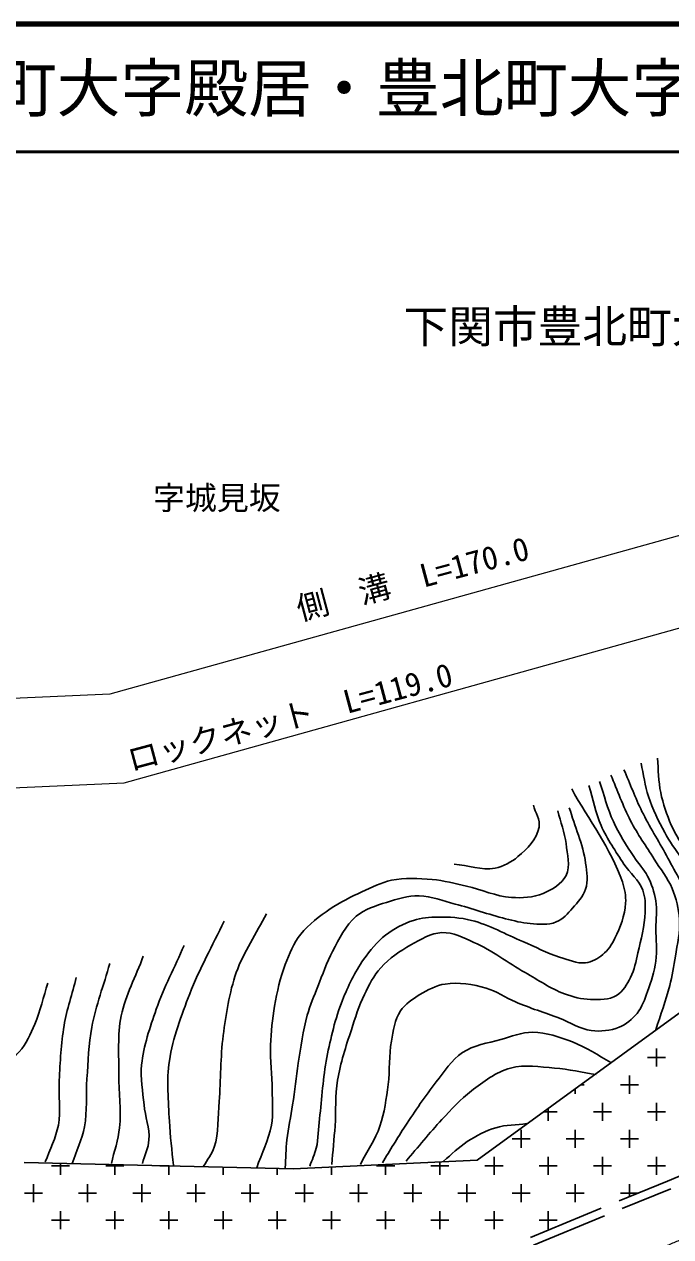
# Model space of a CAD drawing. Units: millimetres, scale not verified. Extents: x 40000 to 680000, y 20000 to 380000.
# Drawn here: x 423546 to 474165, y 285080 to 380000 of the extents above; entities that cross this region are included whole.
import ezdxf
from ezdxf.enums import TextEntityAlignment as Align

# ---------------------------------------------------------------- set-up
doc = ezdxf.new("R2010")
doc.units = ezdxf.units.MM
doc.header["$LTSCALE"] = 1000
for name, pattern in [('CHAIN', [18.5, 12, -1.5, 3.5, -1.5]), ('DASHED', [7.5, 6, -1.5]), ('LONG_DASHED_DOTTED', [15.25, 12, -1.5, 0.25, -1.5])]:
    doc.linetypes.add(name, pattern=pattern)
for name, color, linetype, lineweight in [('M-BGD', 7, 'Continuous', 25), ('M-BMK', 2, 'CHAIN', 13), ('M-BMK-HTXT', 7, 'LONG_DASHED_DOTTED', 13), ('M-STR-HTXT', 7, 'Continuous', 13), ('M-TTL', 2, 'Continuous', 140), ('M-TTL-LINE', 7, 'Continuous', 50), ('M-TTL-TXT', 7, 'Continuous', 13)]:
    doc.layers.add(name, color=color, linetype=linetype, lineweight=lineweight)
doc.styles.add('ＭＳ ゴシック', font='')
doc.styles.get('ＭＳ ゴシック').set_extended_font_data('MS Gothic')

msp = doc.modelspace()

# ---------------------------------------------------------------- linework, layer by layer
at = {"layer": 'M-BGD'}
for p, q in [((476264, 303630), (459007, 291071)), ((472348, 299107), (473762, 299107)), ((473055, 299814), (473055, 298400)), ((470934, 297692), (470934, 296278)), ((466691, 296664), (466691, 296278)), ((467133, 296985), (467398, 296985)), ((470227, 296985), (471641, 296985)), ((468812, 295571), (468812, 294157)), ((473055, 295571), (473055, 294157)), ((464218, 294864), (465277, 294864)), ((464570, 295120), (464570, 294157)), ((468105, 294864), (469519, 294864)), ((472348, 294864), (473762, 294864)), ((462448, 293450), (462448, 292036)), ((466691, 293450), (466691, 292036)), ((470934, 293450), (470934, 292036)), ((461741, 292743), (463155, 292743)), ((465984, 292743), (467398, 292743)), ((470227, 292743), (471641, 292743)), ((444626, 290400), (423535, 290880)), ((425679, 290621), (427093, 290621)), ((426386, 290815), (426386, 289914)), ((429921, 290621), (431336, 290621)), ((430629, 290718), (430629, 289914)), ((434164, 290621), (434900, 290621)), ((434871, 290622), (434871, 289914)), ((439114, 290526), (439114, 289914)), ((459007, 291071), (444626, 290400)), ((447599, 290539), (447599, 289914)), ((451135, 290621), (452549, 290621)), ((451842, 290737), (451842, 289914)), ((455377, 290621), (456791, 290621)), ((456084, 290935), (456084, 289914)), ((459620, 290621), (461034, 290621)), ((460327, 291328), (460327, 289914)), ((463863, 290621), (465277, 290621)), ((464570, 291328), (464570, 289914)), ((468105, 290621), (469519, 290621)), ((468812, 291328), (468812, 289914)), ((472348, 290621), (473762, 290621)), ((473055, 291328), (473055, 289914)), ((443356, 290429), (443356, 289914)), ((424265, 289207), (424265, 287793)), ((428507, 289207), (428507, 287793)), ((432750, 289207), (432750, 287793)), ((436992, 289207), (436992, 287793)), ((441235, 289207), (441235, 287793)), ((445478, 289207), (445478, 287793)), ((449720, 289207), (449720, 287793)), ((453963, 289207), (453963, 287793)), ((458206, 289207), (458206, 287793)), ((462448, 289207), (462448, 287793)), ((466691, 289207), (466691, 287793)), ((470934, 289207), (470934, 288217)), ((423557, 288500), (424972, 288500)), ((427800, 288500), (429214, 288500)), ((432043, 288500), (433457, 288500)), ((436285, 288500), (437700, 288500)), ((440528, 288500), (441942, 288500)), ((444771, 288500), (446185, 288500)), ((449013, 288500), (450428, 288500)), ((453256, 288500), (454670, 288500)), ((457499, 288500), (458913, 288500)), ((461741, 288500), (463155, 288500)), ((465984, 288500), (467398, 288500)), ((470227, 288500), (471622, 288500)), ((426386, 287086), (426386, 285672)), ((430629, 287086), (430629, 285672)), ((434871, 287086), (434871, 285672)), ((439114, 287086), (439114, 285672)), ((443356, 287086), (443356, 285672)), ((447599, 287086), (447599, 285672)), ((451842, 287086), (451842, 285672)), ((456084, 287086), (456084, 285672)), ((460327, 287086), (460327, 285672)), ((464570, 287086), (464570, 285672)), ((425679, 286379), (427093, 286379)), ((429921, 286379), (431336, 286379)), ((434164, 286379), (435578, 286379)), ((438407, 286379), (439821, 286379)), ((442649, 286379), (444064, 286379)), ((446892, 286379), (448306, 286379)), ((451135, 286379), (452549, 286379)), ((455377, 286379), (456791, 286379)), ((459620, 286379), (461034, 286379)), ((463863, 286379), (465277, 286379))]:
    msp.add_line(p, q, dxfattribs=at)
at = {"layer": 'M-BGD', "linetype": 'DASHED'}
for p, q in [((473915, 289442), (481393, 292605)), ((463177, 285032), (473915, 289442)), ((463424, 284430), (474162, 288840))]:
    msp.add_line(p, q, dxfattribs=at)
at = {"layer": 'M-BGD'}
for points, knots in [([(471844, 322152), (472036, 321278), (472137, 320380), (472419, 319532), (472745, 318555), (473204, 317624), (473698, 316720), (474074, 316030), (474539, 315393), (474976, 314739), (475392, 314115), (475897, 313546), (476254, 312886), (476603, 312238), (476901, 311553), (477084, 310841), (477309, 309968), (477159, 309024), (477404, 308157), (477570, 307570), (477879, 307031), (478171, 306495), (478437, 306008), (478691, 305500), (479065, 305089), (479465, 304652), (480003, 304365), (480471, 304003)], [0, 0, 0, 0, 1, 1, 1, 2, 2, 2, 3, 3, 3, 4, 4, 4, 5, 5, 5, 6, 6, 6, 7, 7, 7, 8, 8, 8, 9, 9, 9, 9]), ([(473122, 322535), (473208, 321641), (473195, 320731), (473378, 319851), (473560, 318974), (473841, 318112), (474209, 317295), (474554, 316529), (475026, 315825), (475487, 315122), (475963, 314395), (476588, 313768), (477021, 313014), (477391, 312368), (477624, 311653), (477915, 310969), (478221, 310248), (478500, 309515), (478810, 308796), (478995, 308367), (479064, 307857), (479385, 307518), (479797, 307081), (480414, 306880), (480983, 306687), (482130, 306297), (483400, 306395), (484561, 306048), (485183, 305862), (485785, 305599), (486351, 305281), (486830, 305012), (487245, 304642), (487693, 304323)], [0, 0, 0, 0, 1, 1, 1, 2, 2, 2, 3, 3, 3, 4, 4, 4, 5, 5, 5, 6, 6, 6, 7, 7, 7, 8, 8, 8, 9, 9, 9, 10, 10, 10, 11, 11, 11, 11]), ([(469480, 321225), (469991, 320032), (470416, 318798), (471014, 317647), (471556, 316602), (472251, 315646), (472867, 314643), (473337, 313877), (473931, 313174), (474273, 312343), (474589, 311573), (474797, 310744), (474848, 309914), (474907, 308951), (474674, 307992), (474528, 307038), (474410, 306266), (474273, 305495), (474081, 304738), (473784, 303569), (473357, 302437), (472995, 301287)], [0, 0, 0, 0, 1, 1, 1, 2, 2, 2, 3, 3, 3, 4, 4, 4, 5, 5, 5, 6, 6, 6, 7, 7, 7, 7]), ([(470502, 321641), (470971, 320554), (471386, 319443), (471908, 318381), (472489, 317201), (473207, 316092), (473825, 314931), (474443, 313770), (475141, 312642), (475615, 311416), (475965, 310510), (476264, 309568), (476381, 308604), (476582, 306958), (476303, 305288), (476264, 303630)], [0, 0, 0, 0, 1, 1, 1, 2, 2, 2, 3, 3, 3, 4, 4, 4, 5, 5, 5, 5]), ([(466412, 320139), (467733, 317710), (469491, 315473), (470374, 312854), (470554, 312323), (470670, 311751), (470630, 311192), (470563, 310238), (470231, 309298), (469799, 308444), (469559, 307969), (469253, 307504), (468841, 307166), (468457, 306852), (467991, 306584), (467499, 306527), (466806, 306448), (466119, 306763), (465454, 306975), (464462, 307289), (463538, 307788), (462578, 308189), (461238, 308748), (459961, 309499), (458552, 309850), (457701, 310063), (456810, 310121), (455932, 310106), (455288, 310094), (454629, 310047), (454015, 309850), (453235, 309600), (452488, 309204), (451842, 308700), (451164, 308171), (450607, 307489), (450117, 306783), (449433, 305796), (448892, 304706), (448455, 303588), (447893, 302148), (447536, 300631), (447241, 299114), (446934, 297535), (446851, 295920), (446666, 294322), (446578, 293555), (446586, 292772), (446410, 292021), (446297, 291535), (446070, 291084), (445899, 290615)], [0, 0, 0, 0, 1, 1, 1, 2, 2, 2, 3, 3, 3, 4, 4, 4, 5, 5, 5, 6, 6, 6, 7, 7, 7, 8, 8, 8, 9, 9, 9, 10, 10, 10, 11, 11, 11, 12, 12, 12, 13, 13, 13, 14, 14, 14, 15, 15, 15, 16, 16, 16, 17, 17, 17, 17]), ([(467754, 320394), (468074, 319351), (468271, 318261), (468713, 317263), (469185, 316198), (469863, 315234), (470502, 314260), (470963, 313558), (471671, 312998), (471972, 312215), (472180, 311675), (472183, 311068), (472164, 310489), (472127, 309408), (471840, 308347), (471589, 307294), (471433, 306645), (471318, 305970), (471014, 305377), (470743, 304850), (470437, 304272), (469927, 303971), (469333, 303620), (468572, 303631), (467882, 303652), (467185, 303673), (466491, 303856), (465837, 304099), (464747, 304504), (463783, 305189), (462770, 305760), (461414, 306525), (460168, 307498), (458744, 308125), (457948, 308475), (457120, 308925), (456252, 308892), (455382, 308858), (454582, 308359), (453823, 307933), (452962, 307449), (452121, 306878), (451459, 306144), (450908, 305533), (450539, 304775), (450181, 304035), (449755, 303155), (449458, 302217), (449158, 301287), (448738, 299984), (448291, 298677), (448072, 297325), (447881, 296146), (447963, 294938), (447880, 293746), (447811, 292744), (447710, 291744), (447625, 290743)], [0, 0, 0, 0, 1, 1, 1, 2, 2, 2, 3, 3, 3, 4, 4, 4, 5, 5, 5, 6, 6, 6, 7, 7, 7, 8, 8, 8, 9, 9, 9, 10, 10, 10, 11, 11, 11, 12, 12, 12, 13, 13, 13, 14, 14, 14, 15, 15, 15, 16, 16, 16, 17, 17, 17, 18, 18, 18, 19, 19, 19, 19]), ([(468585, 320714), (468947, 319670), (469211, 318587), (469672, 317583), (470114, 316620), (470696, 315726), (471269, 314835), (471608, 314308), (472072, 313860), (472356, 313301), (472660, 312700), (472887, 312049), (472995, 311384), (473111, 310669), (472995, 309935), (472995, 309211), (472995, 308359), (473107, 307500), (472995, 306655), (472887, 305846), (472640, 305056), (472356, 304291), (472133, 303692), (471927, 303061), (471525, 302565), (471152, 302105), (470667, 301703), (470119, 301479), (469444, 301203), (468670, 301132), (467946, 301223), (467063, 301334), (466287, 301867), (465454, 302182), (464306, 302615), (463134, 302985), (462003, 303460), (461221, 303788), (460520, 304320), (459703, 304546), (458671, 304832), (457566, 305024), (456507, 304866), (455799, 304760), (455138, 304407), (454526, 304035), (453958, 303689), (453359, 303313), (452993, 302757), (452540, 302070), (452439, 301201), (452290, 300392), (452085, 299279), (452186, 298127), (452034, 297006), (451886, 295908), (451757, 294793), (451395, 293746), (451028, 292684), (450373, 291744), (449861, 290743)], [0, 0, 0, 0, 1, 1, 1, 2, 2, 2, 3, 3, 3, 4, 4, 4, 5, 5, 5, 6, 6, 6, 7, 7, 7, 8, 8, 8, 9, 9, 9, 10, 10, 10, 11, 11, 11, 12, 12, 12, 13, 13, 13, 14, 14, 14, 15, 15, 15, 16, 16, 16, 17, 17, 17, 18, 18, 18, 19, 19, 19, 20, 20, 20, 20]), ([(465326, 318413), (465539, 317561), (465858, 316729), (465965, 315857), (466067, 315033), (466328, 314112), (465965, 313365), (465634, 312683), (464875, 312252), (464176, 311959), (463403, 311635), (462520, 311589), (461684, 311640), (460477, 311713), (459349, 312272), (458169, 312534), (457280, 312732), (456392, 312969), (455485, 313045), (454423, 313135), (453335, 313188), (452290, 312982), (451483, 312822), (450736, 312432), (449989, 312087), (449132, 311691), (448274, 311280), (447497, 310745), (446663, 310171), (445822, 309559), (445196, 308764), (444648, 308068), (444296, 307228), (443982, 306399), (443585, 305351), (443348, 304244), (443151, 303140), (442971, 302128), (442866, 301100), (442832, 300073), (442792, 298901), (442952, 297731), (442960, 296558), (442966, 295642), (443058, 294712), (442896, 293810), (442688, 292657), (442129, 291595), (441745, 290487)], [0, 0, 0, 0, 1, 1, 1, 2, 2, 2, 3, 3, 3, 4, 4, 4, 5, 5, 5, 6, 6, 6, 7, 7, 7, 8, 8, 8, 9, 9, 9, 10, 10, 10, 11, 11, 11, 12, 12, 12, 13, 13, 13, 14, 14, 14, 15, 15, 15, 16, 16, 16, 16]), ([(466221, 318669), (466647, 317221), (467284, 315818), (467499, 314324), (467596, 313649), (467703, 312929), (467499, 312279), (467320, 311709), (466877, 311251), (466476, 310809), (466101, 310395), (465717, 309932), (465198, 309722), (464565, 309467), (463835, 309549), (463153, 309595), (462503, 309639), (461869, 309823), (461236, 309978), (459900, 310305), (458606, 310784), (457274, 311128), (456344, 311369), (455423, 311755), (454462, 311767), (453594, 311779), (452733, 311525), (451906, 311256), (451081, 310988), (450203, 310731), (449542, 310170), (448700, 309455), (448213, 308394), (447689, 307422), (447217, 306548), (446903, 305598), (446538, 304674), (446246, 303934), (445920, 303204), (445708, 302437), (445367, 301205), (445209, 299929), (445005, 298667), (444829, 297585), (444720, 296492), (444557, 295408), (444420, 294490), (444212, 293582), (444110, 292660), (444030, 291939), (444025, 291212), (443982, 290487)], [0, 0, 0, 0, 1, 1, 1, 2, 2, 2, 3, 3, 3, 4, 4, 4, 5, 5, 5, 6, 6, 6, 7, 7, 7, 8, 8, 8, 9, 9, 9, 10, 10, 10, 11, 11, 11, 12, 12, 12, 13, 13, 13, 14, 14, 14, 15, 15, 15, 16, 16, 16, 17, 17, 17, 17]), ([(463409, 318861), (463558, 318286), (463966, 317719), (463856, 317135), (463681, 316206), (462916, 315447), (462195, 314835), (461687, 314403), (461061, 314061), (460405, 313940), (459353, 313746), (458275, 314153), (457210, 314260)], [0, 0, 0, 0, 1, 1, 1, 2, 2, 2, 3, 3, 3, 4, 4, 4, 4]), ([(439189, 309786), (438295, 307891), (437260, 306055), (436505, 304099), (435848, 302395), (435177, 300665), (434908, 298859), (434675, 297300), (434835, 295704), (434908, 294130), (434961, 292976), (435121, 291829), (435227, 290679)], [0, 0, 0, 0, 1, 1, 1, 2, 2, 2, 3, 3, 3, 4, 4, 4, 4]), ([(442512, 310361), (441724, 308828), (440723, 307386), (440148, 305760), (439590, 304181), (439348, 302500), (439125, 300840), (438896, 299126), (438951, 297386), (438806, 295664), (438705, 294468), (438789, 293227), (438422, 292085), (438250, 291549), (437869, 291105), (437592, 290615)], [0, 0, 0, 0, 1, 1, 1, 2, 2, 2, 3, 3, 3, 4, 4, 4, 5, 5, 5, 5]), ([(436058, 307869), (435334, 306208), (434481, 304596), (433885, 302885), (433393, 301470), (432883, 300030), (432735, 298539), (432632, 297499), (432822, 296448), (432927, 295408), (433019, 294488), (433370, 293583), (433310, 292660), (433268, 292021), (432969, 291425), (432799, 290807)], [0, 0, 0, 0, 1, 1, 1, 2, 2, 2, 3, 3, 3, 4, 4, 4, 5, 5, 5, 5]), ([(432863, 307038), (432288, 305483), (431463, 303999), (431137, 302373), (430835, 300868), (430966, 299307), (430946, 297772), (430927, 296388), (431153, 294996), (431010, 293619), (430910, 292663), (430584, 291744), (430371, 290807)], [0, 0, 0, 0, 1, 1, 1, 2, 2, 2, 3, 3, 3, 4, 4, 4, 4]), ([(430243, 306463), (429774, 304802), (429154, 303176), (428837, 301479), (428589, 300154), (428552, 298797), (428453, 297453), (428362, 296198), (428495, 294919), (428262, 293683), (428075, 292690), (427623, 291765), (427303, 290807)], [0, 0, 0, 0, 1, 1, 1, 2, 2, 2, 3, 3, 3, 4, 4, 4, 4]), ([(425386, 304930), (425045, 303865), (424809, 302760), (424364, 301734), (424033, 300973), (423710, 300173), (423149, 299562), (422610, 298974), (421842, 298646), (421168, 298220), (420353, 297704), (419398, 297390), (418676, 296750), (417994, 296145), (417472, 295366), (417015, 294577), (416435, 293578), (415982, 292495), (415673, 291382), (415396, 290386), (415374, 289337), (415225, 288315)], [0, 0, 0, 0, 1, 1, 1, 2, 2, 2, 3, 3, 3, 4, 4, 4, 5, 5, 5, 6, 6, 6, 7, 7, 7, 7]), ([(427623, 305377), (427303, 304120), (426882, 302885), (426664, 301607), (426423, 300194), (426358, 298756), (426281, 297325), (426218, 296155), (426426, 294963), (426217, 293810), (426035, 292809), (425535, 291893), (425194, 290935)], [0, 0, 0, 0, 1, 1, 1, 2, 2, 2, 3, 3, 3, 4, 4, 4, 4]), ([(469480, 298731), (468479, 299263), (467536, 299924), (466476, 300329), (465472, 300712), (464420, 301088), (463345, 301095), (462492, 301101), (461673, 300754), (460853, 300520), (459836, 300231), (458730, 300083), (457849, 299498), (456995, 298930), (456441, 298002), (455804, 297197), (454931, 296095), (454153, 294919), (453376, 293746), (452753, 292805), (452183, 291829), (451587, 290871)], [0, 0, 0, 0, 1, 1, 1, 2, 2, 2, 3, 3, 3, 4, 4, 4, 5, 5, 5, 6, 6, 6, 7, 7, 7, 7]), ([(468330, 297772), (467243, 297943), (466167, 298198), (465070, 298284), (463924, 298373), (462730, 298584), (461620, 298284), (460477, 297975), (459495, 297210), (458552, 296494), (457701, 295847), (456985, 295036), (456252, 294258), (455268, 293213), (454377, 292085), (453440, 290999)], [0, 0, 0, 0, 1, 1, 1, 2, 2, 2, 3, 3, 3, 4, 4, 4, 5, 5, 5, 5]), ([(462898, 293938), (462088, 293832), (461251, 293853), (460469, 293619), (459675, 293380), (458930, 292981), (458233, 292532), (457558, 292098), (456997, 291510), (456379, 290999)], [0, 0, 0, 0, 1, 1, 1, 2, 2, 2, 3, 3, 3, 3])]:
    msp.add_open_spline(points, degree=3, knots=knots, dxfattribs=at)
at = {"layer": 'M-BMK'}
msp.add_arc((324892, 636416), 382242, 291.53513, 293.7079, dxfattribs=at)
at = {"layer": 'M-STR-HTXT'}
for p, q in [((430264, 327579), (481882, 341958)), ((431373, 320622), (483760, 335214)), ((378789, 325279), (430264, 327579)), ((400511, 319243), (431373, 320622))]:
    msp.add_line(p, q, dxfattribs=at)
at = {"layer": 'M-TTL'}
msp.add_line((680000, 380000), (40000, 380000), dxfattribs=at)
at = {"layer": 'M-TTL-LINE'}
msp.add_line((40000, 370000), (680000, 370000), dxfattribs=at)

# ---------------------------------------------------------------- texts
at = {"layer": 'M-BMK-HTXT', "style": 'ＭＳ ゴシック'}
msp.add_text('字城見坂', height=1833, dxfattribs=at).set_placement((433628, 341449), align=Align.BOTTOM_LEFT)
at = {"layer": 'M-STR-HTXT', "style": 'ＭＳ ゴシック'}
for s, p in [('側\u3000溝\u3000L=170.0', (444913, 334185)), ('ロックネット\u3000L=119.0', (431672, 322365))]:
    msp.add_text(s, height=1833, rotation=15, dxfattribs=at).set_placement(p, align=Align.MIDDLE_LEFT)
at = {"layer": 'M-TTL-TXT', "style": 'ＭＳ ゴシック'}
msp.add_text('下関市豊田町大字殿居・豊北町大字田耕', height=3666, dxfattribs=at).set_placement((396081, 375000), align=Align.MIDDLE_LEFT)
msp.add_text('下関市豊北町大字滝部', height=2566, rotation=359.996, dxfattribs=at).set_placement((453241, 357628), align=Align.TOP_LEFT)

doc.saveas('drawing.dxf')
